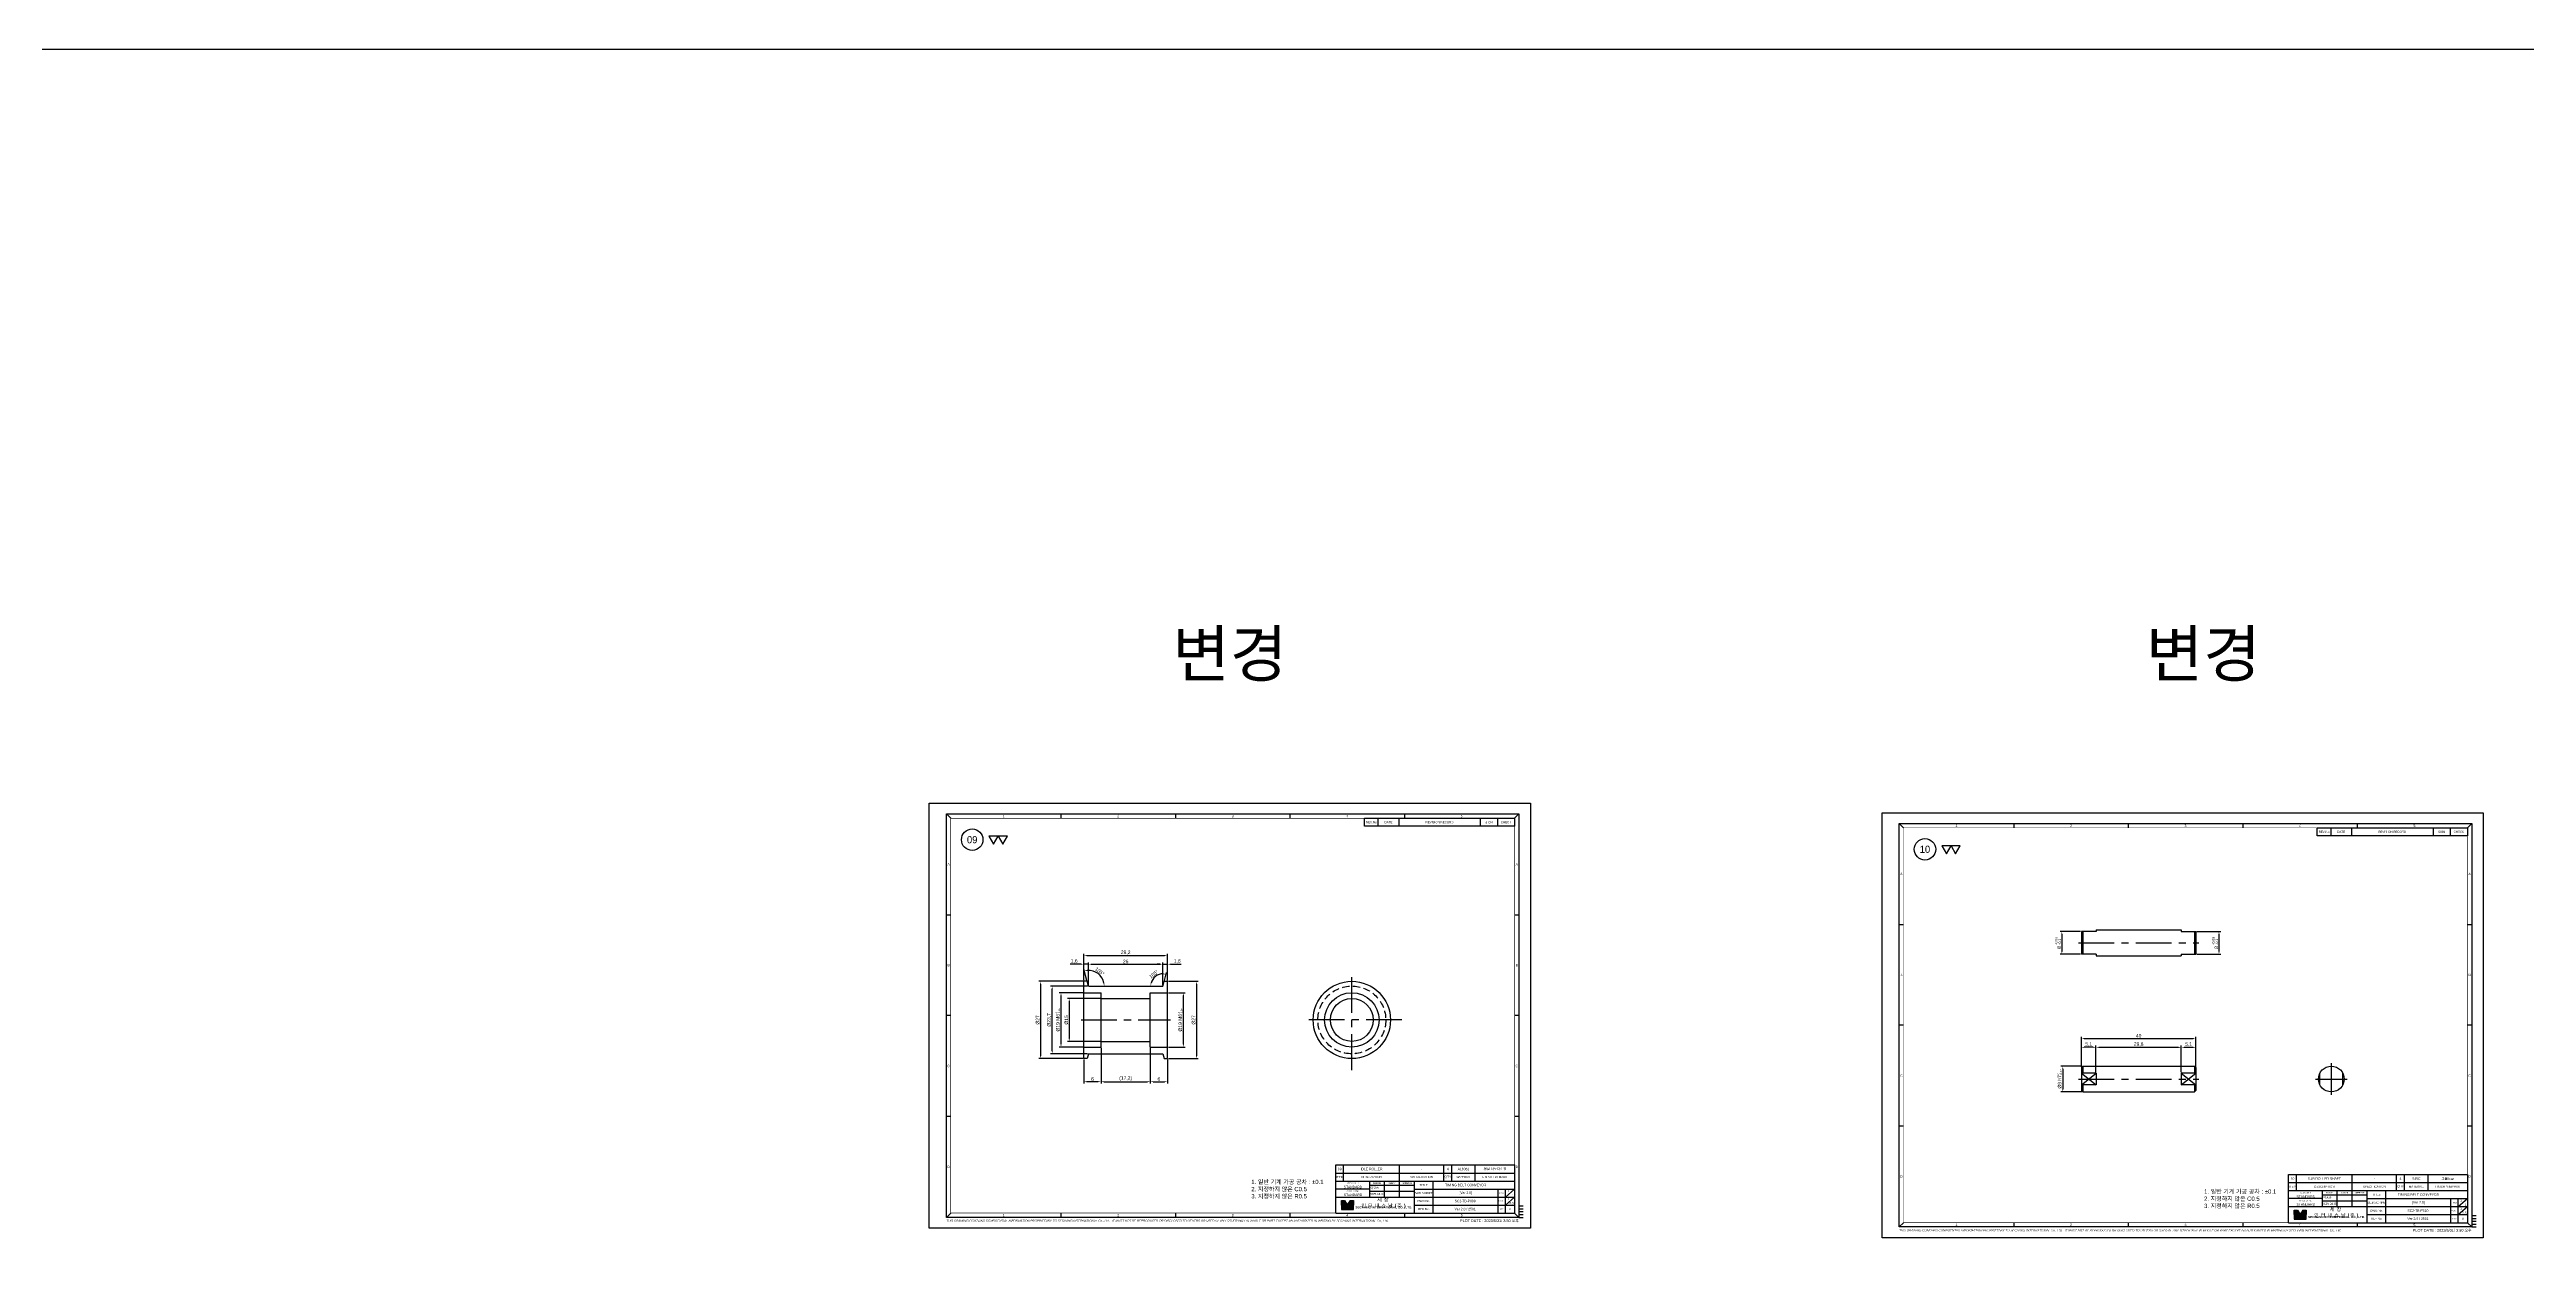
# Model space of a CAD drawing. Header units: inches. Extents: x 0 to 23821, y 0 to 11279.
# Drawn here: x 20508 to 21374, y 2456 to 2874 of the extents above; entities that cross this region are included whole.
import ezdxf
from ezdxf.enums import TextEntityAlignment as Align

# ---------------------------------------------------------------- set-up
doc = ezdxf.new("R2010")
doc.units = ezdxf.units.IN
doc.header["$LTSCALE"] = 10
doc.header["$MEASUREMENT"] = 0
for name, pattern in [('CENTER', [2, 1.25, -0.25, 0.25, -0.25]), ('HIDDEN', [0.375, 0.25, -0.125]), ('PHANTOM', [2.5, 1.25, -0.25, 0.25, -0.25, 0.25, -0.25])]:
    doc.linetypes.add(name, pattern=pattern)
doc.layers.get('Defpoints').update_dxf_attribs({"color": 8})
for name, color, linetype in [('11', 1, 'CENTER'), ('22', 2, 'HIDDEN'), ('66', 6, 'PHANTOM'), ('A', 8, 'Continuous'), ('D', 3, 'Continuous'), ('T', 3, 'Continuous')]:
    doc.layers.add(name, color=color, linetype=linetype)
doc.styles.add('SCI', font='')
doc.styles.get('SCI').set_extended_font_data('Gulim')
doc.dimstyles.new('SCH', dxfattribs={"dimtxt": 2.5, "dimasz": 2, "dimexe": 1.25, "dimexo": 0.625, "dimtad": 1, "dimdec": 8, "dimtxsty": 'SCI', "dimcen": 2.5, "dimclrd": 4, "dimclre": 4, "dimclrt": 7, "dimadec": 8, "dimazin": 2, "dimtfac": 1, "dimtdec": 8, "dimtmove": 0, "dimatfit": 3, "dimfxl": 1, "dimarcsym": 0})

# ---------------------------------------------------------------- blocks, each defined once
blk = doc.blocks.new('A$Cc88bd6d1')
for p, q in [((13.5, 14.6), (-13.5, 14.6)), ((-13.5, 13.44), (-13.5, 14.6)), ((-11.85, 13), (-13.5, 13.44)), ((-11.85, 13), (-11.85, -13)), ((-9.5, 14.6), (-9.5, 8.6)), ((9.5, 14.6), (9.5, 8.6)), ((11.85, 13), (13.5, 13.44)), ((11.85, 13), (11.85, -13)), ((13.5, 13.44), (13.5, 14.6)), ((9.5, 8.6), (-9.5, 8.6)), ((-7.5, 8.6), (-7.5, -8.6)), ((7.5, 8.6), (7.5, -8.6)), ((9.5, -8.6), (-9.5, -8.6)), ((-9.5, -8.6), (-9.5, -14.6)), ((9.5, -8.6), (9.5, -14.6)), ((-11.85, -13), (-13.5, -13.44)), ((-13.5, -13.44), (-13.5, -14.6)), ((13.5, -14.6), (-13.5, -14.6)), ((11.85, -13), (13.5, -13.44)), ((13.5, -13.44), (13.5, -14.6))]:
    blk.add_line(p, q)
at = {"layer": '11'}
blk.add_line((0, 15.6), (0, -15.6), dxfattribs=at)
blk = doc.blocks.new('A$C1d632209')
for radius in [13.5, 9.5, 7.5]:
    blk.add_circle((0, 0), radius)
at = {"layer": '11'}
for p, q in [((0, -17.5), (0, 17.5)), ((-17.5, 0), (17.5, 0))]:
    blk.add_line(p, q, dxfattribs=at)
at = {"layer": '22'}
blk.add_circle((0, 0), 11.85, dxfattribs=at)
blk = doc.blocks.new('*U546')
at = {"color": 2}
for points in [[(0, 0), (1.5, 2.6), (-1.5, 2.6)], [(3, 0), (4.5, 2.6), (1.5, 2.6)]]:
    blk.add_lwpolyline(points, close=True, dxfattribs=at)
blk = doc.blocks.new('SECHANG TITLE')
h = blk.add_hatch(color=162)
h.dxf.hatch_style = 1
h.paths.add_polyline_path([(6.1, -25.1), (4.2, -25.1), (4.2, -27.9), (7.9, -27.9)])
h.paths.add_polyline_path([(12.1, -25.1), (10.2, -25.1), (8.3, -27.9), (12.1, -27.9)])
h.paths.add_polyline_path([(12.1, -28.1), (4.2, -28.1), (4.2, -30.9), (12.1, -30.9)])
at = {"color": 3}
for p, q in [((125, 0), (125, -33.6)), ((0, -5.6), (125, -5.6)), ((0, -33.6), (0, -5.6)), ((0, -11.2), (125, -11.2)), ((23.5, -16.8), (0, -16.8)), ((5.5, -11.2), (5.5, -5.6)), ((23.5, -11.2), (23.5, -22.4)), ((23.5, -14.2), (55, -14.2)), ((34, -22.4), (34, -11.2)), ((44.5, -22.4), (44.5, -5.6)), ((55, -33.6), (55, -11.2)), ((55, -16.8), (125, -16.8)), ((68, -33.6), (68, -11.2)), ((75.5, -11.2), (75.5, -5.6)), ((81, -11.2), (81, -5.6)), ((97.5, -11.2), (97.5, -5.6)), ((113.5, -33.6), (113.5, -16.8)), ((118.5, -22.4), (125, -16.8)), ((118.5, -33.6), (118.5, -16.8)), ((0, -22.4), (125, -22.4)), ((0, -33.6), (125, -33.6)), ((23.5, -18.3), (55, -18.3)), ((55, -28), (125, -28)), ((118.5, -28), (125, -22.4))]:
    blk.add_line(p, q, dxfattribs=at)
for p, q in [((4, -28), (4, -24.9)), ((4, -24.9), (6.2, -24.9)), ((4, -28), (4, -31.1)), ((4, -31.1), (12.3, -31.1)), ((4.2, -27.9), (4.2, -25.1)), ((4.2, -25.1), (6.1, -25.1)), ((7.9, -27.9), (4.2, -27.9)), ((12.1, -28.1), (4.2, -28.1)), ((4.2, -28.1), (4.2, -30.9)), ((4.2, -30.9), (12.1, -30.9)), ((6.1, -25.1), (7.9, -27.9)), ((6.2, -24.9), (8.1, -27.8)), ((10.1, -24.9), (8.1, -27.8)), ((10.2, -25.1), (8.3, -27.9)), ((12.1, -27.9), (8.3, -27.9)), ((10.1, -24.9), (12.3, -24.9)), ((10.2, -25.1), (12.1, -25.1)), ((12.1, -25.1), (12.1, -27.9)), ((12.1, -30.9), (12.1, -28.1)), ((12.3, -24.9), (12.3, -28)), ((12.3, -31.1), (12.3, -28))]:
    blk.add_line(p, q)
at = {"attachment_point": 5, "style": 'SCI'}
for s, insert, char_height, width in [('ITEM', (2.8, -8.4), 1.5, 5.5), (' CUSTOMER', (11.8, -12.6), 1, 23.5), ('DESCRIPTION', (25, -8.4), 1.5, 39), ('DESIGN', (28.8, -12.7), 1, 10.5), ('CHECK', (39.3, -12.7), 1, 10.5), ('APPROVE', (49.8, -12.7), 1, 10.5), ('SPECIFICATION', (60, -8.4), 1.5, 31), ('TITLE', (61.5, -14), 1.5, 13), ("Q'TY", (78.3, -8.4), 1.5, 5.5), ('MATERIAL', (89.2, -8.4), 1.5, 16.5), ('FINISH / REMARK', (111.2, -8.4), 1.5, 27.5), (' PROJECT No.', (11.8, -18.2), 1, 23.5), ('{\\fGulim|b1|i0|c129|p50;\\T1.45;세창 인터내쇼날(주)}', (33.6, -26.7), 2.5, 38.733), ('{\\fGulim|b1|i0|c129|p50;\\T1.05;SECHANG INTERNATIONAL CO., LTD.}', (33.6, -29.8), 1.5, 38.733), ('SUB SCRIPE', (61.5, -19.6), 1.5, 13), ('DWG No.', (61.5, -25.2), 1.5, 13), ('REF No.', (61.5, -30.8), 1.5, 13), ('SCALE', (116, -25.2), 1, 5), (' PAGE', (116, -19.6), 1, 5), ('REV', (116, -30.8), 1, 5)]:
    blk.add_mtext(s, dxfattribs=dict(at, insert=insert, char_height=char_height, width=width))
blk = doc.blocks.new('SECHANG REV')
at = {"color": 7}
blk.add_line((-52.5, 0), (-52.5, 5.5), dxfattribs=at)
blk.add_line((52.5, 0), (-52.5, 0))
at = {"color": 3}
for p, q in [((-43, 5.5), (-43, 0)), ((-28.5, 5.5), (-28.5, 0)), ((28.5, 5.5), (28.5, 0)), ((40.5, 5.5), (40.5, 0)), ((52.5, 5.5), (52.5, 0))]:
    blk.add_line(p, q, dxfattribs=at)
blk = doc.blocks.new('SECHANG A3')
at = {"color": 2}
for p, q in [((-198, 289.5), (-195, 286.5)), ((-118, 289.5), (-118, 286.5)), ((-38, 289.5), (-38, 286.5)), ((42, 289.5), (42, 286.5)), ((122, 289.5), (122, 286.5)), ((202, 289.5), (199, 286.5)), ((-195, 10.5), (-198, 7.5)), ((-118, 10.5), (-118, 7.5)), ((-38, 10.5), (-38, 7.5)), ((42, 10.5), (42, 7.5)), ((122, 10.5), (122, 7.5)), ((199, 10.5), (202, 7.5))]:
    blk.add_line(p, q, dxfattribs=at)
at = {"color": 3}
blk.add_line((94, 286.5), (199, 286.5), dxfattribs=at)
for p, q in [((-198, 219), (-195, 219)), ((199, 219), (202, 219)), ((-195, 148.5), (-198, 148.5)), ((202, 148.5), (199, 148.5)), ((-195, 78), (-198, 78)), ((202, 78), (199, 78)), ((202, 15.5), (205, 15.5))]:
    blk.add_line(p, q)
at = {"color": 1}
blk.add_lwpolyline([(-210, 297), (210, 297), (210, 0), (-210, 0)], close=True, dxfattribs=at)
at = {"color": 2}
blk.add_lwpolyline([(-198, 289.5), (202, 289.5), (202, 7.5), (-198, 7.5)], close=True, dxfattribs=at)
at = {"const_width": 0.4}
blk.add_lwpolyline([(-195, 286.5), (199, 286.5), (199, 10.5), (-195, 10.5)], close=True, dxfattribs=at)
at = {"layer": '11', "ltscale": 5}
blk.add_line((202, 11.5), (205, 11.5), dxfattribs=at)
at = {"layer": '22', "ltscale": 5}
blk.add_line((202, 13.5), (205, 13.5), dxfattribs=at)
at = {"layer": '66', "ltscale": 3}
blk.add_line((202, 9.5), (205, 9.5), dxfattribs=at)
at = {"layer": 'T'}
blk.add_line((202, 7.5), (205, 7.5), dxfattribs=at)
for name, p in [('SECHANG REV', (146.5, 281)), ('SECHANG TITLE', (74, 44.1))]:
    blk.add_blockref(name, p)
at = {"linetype": 'Continuous', "style": 'SCI'}
blk.add_text('PLOT DATE : 2023/5/31/ 3:50 오후', height=1.92, dxfattribs=at).set_placement((201.9, 4.2), align=Align.RIGHT)
at = {"color": 2, "style": 'SCI'}
for s, insert, char_height, width, attachment_point in [('1', (-158, 288), 1.7, 80, 5), ('2', (-78, 288), 1.7, 80, 5), ('3', (2, 288), 1.7, 80, 5), ('4', (82, 288), 1.7, 80, 5), ('5', (162, 288), 1.7, 80, 5), ('A', (-196.5, 254.3), 1.7, 3, 5), ('A', (200.5, 254.3), 1.7, 3, 5), ('B', (-196.5, 183.8), 1.7, 3, 5), ('B', (200.5, 183.8), 1.7, 3, 5), ('C', (-196.5, 113.3), 1.7, 3, 5), ('C', (200.5, 113.3), 1.7, 3, 5), ('D', (-196.5, 42.8), 1.7, 3, 5), ('D', (200.5, 42.8), 1.7, 3, 5), ('1. 일반 기계 가공 공차 : ±0.1\\P2. 지정하지 않은 C0.5\\P3. 지정하지 않은 R0.5', (15, 27.1), 3, 83.582, 4), ('2025.04.03', (102.8, 23.8), 1.5, 10.5, 5), ('TIMING BELT CONVEYOR', (164.8, 30.1), 1.7, 45.5, 5), ('\\pi1.42726;1', (195.8, 23.1), 1.5, 3.25, 4), ('1', (-158, 9), 1.7, 80, 5), ('2', (-78, 9), 1.7, 80, 5), ('3', (2, 9), 1.7, 80, 5), ('4', (82, 9), 1.7, 80, 5), ('5', (162, 9), 1.7, 80, 5)]:
    blk.add_mtext(s, dxfattribs=dict(at, insert=insert, char_height=char_height, width=width, attachment_point=attachment_point))
at = {"char_height": 1.5, "attachment_point": 5, "style": 'SCI'}
for s, insert, width in [('REV.No', (98.8, 283.7), 9.5), ('DATE', (110.8, 283.7), 14.5), ('REVISION RECORD', (146.5, 283.7), 57), ('SIGN', (181, 283.7), 12), ('CHECK', (193, 283.7), 12)]:
    blk.add_mtext(s, dxfattribs=dict(at, insert=insert, width=width))
at = {"color": 3, "insert": (-198, 5), "char_height": 1.5, "width": 400.024, "attachment_point": 4, "style": 'SCI'}
blk.add_mtext('{\\fArial|b0|i1|c0|p34;THIS DRAWING CONTAINS CONFIDENTIAL INFORMATION PROPRIETARY TO SECHANG INTERNATIONAL Co., Ltd.   IT MUST NOT BE REPRODUCED OR DISCLOSED TO OTHERS OR USED IN  ANY OTHER WAY IN WHOLE OR PART EXCEPT AN AUTHORIZED IN WRITING BY SECHANG INTERNATIONAL Co., Ltd.  }', dxfattribs=at)
blk = doc.blocks.new('A$C22515e4a')
at = {"color": 3}
for p, q in [((0, 0), (125, 0)), ((0, -5.6), (0, 0)), ((5.5, -5.6), (5.5, 0)), ((44.5, -5.6), (44.5, 0)), ((75.5, -5.6), (75.5, 0)), ((81, -5.6), (81, 0)), ((97.5, -5.6), (97.5, 0)), ((125, 0), (125, -5.6))]:
    blk.add_line(p, q, dxfattribs=at)
blk = doc.blocks.new('*D1093')
at = {"color": 4, "lineweight": -2, "transparency": 16777216}
for p, q in [((20869.73, 2521.1), (20869.73, 2512.68)), ((20875.73, 2525.1), (20875.73, 2512.68)), ((20874.73, 2513.31), (20870.73, 2513.31))]:
    blk.add_line(p, q, dxfattribs=at)
at = {"color": 4, "transparency": 16777216}
for points in [[(20870.73, 2513.47), (20870.73, 2513.14), (20869.73, 2513.31)], [(20874.73, 2513.47), (20874.73, 2513.14), (20875.73, 2513.31)]]:
    blk.add_solid(points, dxfattribs=at)
at = {"layer": 'Defpoints', "color": 0, "transparency": 16777216}
for p in [(20869.73, 2521.41), (20875.73, 2525.41), (20869.73, 2513.31)]:
    blk.add_point(p, dxfattribs=at)
at = {"color": 7, "transparency": 16777216, "insert": (20872.73, 2514.26), "char_height": 1.25, "attachment_point": 5, "style": 'SCI'}
blk.add_mtext('6', dxfattribs=at)
blk = doc.blocks.new('*D1094')
at = {"color": 4, "lineweight": -2, "transparency": 16777216}
for p, q in [((20892.93, 2525.1), (20892.93, 2512.68)), ((20898.93, 2521.1), (20898.93, 2512.68)), ((20893.93, 2513.31), (20897.93, 2513.31))]:
    blk.add_line(p, q, dxfattribs=at)
at = {"color": 4, "transparency": 16777216}
for points in [[(20893.93, 2513.47), (20893.93, 2513.14), (20892.93, 2513.31)], [(20897.93, 2513.47), (20897.93, 2513.14), (20898.93, 2513.31)]]:
    blk.add_solid(points, dxfattribs=at)
at = {"layer": 'Defpoints', "color": 0, "transparency": 16777216}
for p in [(20892.93, 2525.41), (20898.93, 2521.41), (20898.93, 2513.31)]:
    blk.add_point(p, dxfattribs=at)
at = {"color": 7, "transparency": 16777216, "insert": (20895.93, 2514.26), "char_height": 1.25, "attachment_point": 5, "style": 'SCI'}
blk.add_mtext('6', dxfattribs=at)
blk = doc.blocks.new('*D1080')
at = {"color": 4, "lineweight": -2, "transparency": 16777216}
for p, q in [((20875.42, 2542.41), (20863.97, 2542.41)), ((20864.6, 2541.41), (20864.6, 2528.41)), ((20875.42, 2527.41), (20863.97, 2527.41))]:
    blk.add_line(p, q, dxfattribs=at)
at = {"color": 4, "transparency": 16777216}
for points in [[(20864.43, 2541.41), (20864.76, 2541.41), (20864.6, 2542.41)], [(20864.43, 2528.41), (20864.76, 2528.41), (20864.6, 2527.41)]]:
    blk.add_solid(points, dxfattribs=at)
at = {"layer": 'Defpoints', "color": 0, "transparency": 16777216}
for p in [(20875.73, 2542.41), (20864.6, 2527.41), (20875.73, 2527.41)]:
    blk.add_point(p, dxfattribs=at)
at = {"color": 7, "transparency": 16777216, "insert": (20863.61, 2534.91), "char_height": 1.25, "attachment_point": 5, "rotation": 90, "style": 'SCI'}
blk.add_mtext('%%C15', dxfattribs=at)
blk = doc.blocks.new('*D1081')
at = {"color": 4, "lineweight": -2, "transparency": 16777216}
for p, q in [((20869.42, 2544.41), (20861.11, 2544.41)), ((20861.73, 2543.41), (20861.73, 2526.41)), ((20869.42, 2525.41), (20861.11, 2525.41))]:
    blk.add_line(p, q, dxfattribs=at)
at = {"color": 4, "transparency": 16777216}
for points in [[(20861.57, 2543.41), (20861.9, 2543.41), (20861.73, 2544.41)], [(20861.57, 2526.41), (20861.9, 2526.41), (20861.73, 2525.41)]]:
    blk.add_solid(points, dxfattribs=at)
at = {"layer": 'Defpoints', "color": 0, "transparency": 16777216}
for p in [(20869.73, 2544.41), (20861.73, 2525.41), (20869.73, 2525.41)]:
    blk.add_point(p, dxfattribs=at)
at = {"color": 7, "transparency": 16777216, "insert": (20860.63, 2534.91), "char_height": 1.25, "attachment_point": 5, "rotation": 90, "style": 'SCI'}
blk.add_mtext('\\A1;%%C19{\\H1.00x; M6{\\H0.5x;\\S-0^ -0.02;}}', dxfattribs=at)
blk = doc.blocks.new('*D1082')
at = {"color": 4, "lineweight": -2, "transparency": 16777216}
for p, q in [((20869.42, 2548.41), (20853.94, 2548.41)), ((20854.57, 2547.41), (20854.57, 2522.41)), ((20869.42, 2521.41), (20853.94, 2521.41))]:
    blk.add_line(p, q, dxfattribs=at)
at = {"color": 4, "transparency": 16777216}
for points in [[(20854.4, 2547.41), (20854.74, 2547.41), (20854.57, 2548.41)], [(20854.4, 2522.41), (20854.74, 2522.41), (20854.57, 2521.41)]]:
    blk.add_solid(points, dxfattribs=at)
at = {"layer": 'Defpoints', "color": 0, "transparency": 16777216}
for p in [(20869.73, 2548.41), (20854.57, 2521.41), (20869.73, 2521.41)]:
    blk.add_point(p, dxfattribs=at)
at = {"color": 7, "transparency": 16777216, "insert": (20853.58, 2534.91), "char_height": 1.25, "attachment_point": 5, "rotation": 90, "style": 'SCI'}
blk.add_mtext('%%C27', dxfattribs=at)
blk = doc.blocks.new('*D1083')
at = {"color": 4, "lineweight": -2, "transparency": 16777216}
for p, q in [((20899.24, 2544.41), (20905.12, 2544.41)), ((20904.5, 2526.41), (20904.5, 2543.41)), ((20899.24, 2525.41), (20905.12, 2525.41))]:
    blk.add_line(p, q, dxfattribs=at)
at = {"color": 4, "transparency": 16777216}
for points in [[(20904.33, 2543.41), (20904.67, 2543.41), (20904.5, 2544.41)], [(20904.33, 2526.41), (20904.67, 2526.41), (20904.5, 2525.41)]]:
    blk.add_solid(points, dxfattribs=at)
at = {"layer": 'Defpoints', "color": 0, "transparency": 16777216}
for p in [(20898.93, 2544.41), (20904.5, 2544.41), (20898.93, 2525.41)]:
    blk.add_point(p, dxfattribs=at)
at = {"color": 7, "transparency": 16777216, "insert": (20903.39, 2534.91), "char_height": 1.25, "attachment_point": 5, "rotation": 90, "style": 'SCI'}
blk.add_mtext('\\A1;%%C19{\\H1.00x; M6{\\H0.5x;\\S-0^ -0.02;}}', dxfattribs=at)
blk = doc.blocks.new('*D1084')
at = {"color": 4, "lineweight": -2, "transparency": 16777216}
for p, q in [((20899.24, 2548.41), (20909.67, 2548.41)), ((20909.05, 2547.41), (20909.05, 2522.41)), ((20899.24, 2521.41), (20909.67, 2521.41))]:
    blk.add_line(p, q, dxfattribs=at)
at = {"color": 4, "transparency": 16777216}
for points in [[(20908.88, 2547.41), (20909.22, 2547.41), (20909.05, 2548.41)], [(20908.88, 2522.41), (20909.22, 2522.41), (20909.05, 2521.41)]]:
    blk.add_solid(points, dxfattribs=at)
at = {"layer": 'Defpoints', "color": 0, "transparency": 16777216}
for p in [(20898.93, 2548.41), (20898.93, 2521.41), (20909.05, 2521.41)]:
    blk.add_point(p, dxfattribs=at)
at = {"color": 7, "transparency": 16777216, "insert": (20908.06, 2534.91), "char_height": 1.25, "attachment_point": 5, "rotation": 90, "style": 'SCI'}
blk.add_mtext('%%C27', dxfattribs=at)
blk = doc.blocks.new('*D1085')
at = {"color": 4, "lineweight": -2, "transparency": 16777216}
for p, q in [((20875.73, 2525.1), (20875.73, 2512.68)), ((20892.93, 2525.1), (20892.93, 2512.68)), ((20876.73, 2513.31), (20891.93, 2513.31))]:
    blk.add_line(p, q, dxfattribs=at)
at = {"color": 4, "transparency": 16777216}
for points in [[(20876.73, 2513.47), (20876.73, 2513.14), (20875.73, 2513.31)], [(20891.93, 2513.47), (20891.93, 2513.14), (20892.93, 2513.31)]]:
    blk.add_solid(points, dxfattribs=at)
at = {"layer": 'Defpoints', "color": 0, "transparency": 16777216}
for p in [(20875.73, 2525.41), (20892.93, 2525.41), (20892.93, 2513.31)]:
    blk.add_point(p, dxfattribs=at)
at = {"color": 7, "transparency": 16777216, "insert": (20884.33, 2514.41), "char_height": 1.25, "attachment_point": 5, "style": 'SCI'}
blk.add_mtext('(17,2)', dxfattribs=at)
blk = doc.blocks.new('*D1086')
at = {"color": 4, "lineweight": -2, "transparency": 16777216}
for p, q in [((20871.02, 2546.76), (20858.03, 2546.76)), ((20858.66, 2524.06), (20858.66, 2545.76)), ((20871.02, 2523.06), (20858.03, 2523.06))]:
    blk.add_line(p, q, dxfattribs=at)
at = {"color": 4, "transparency": 16777216}
for points in [[(20858.49, 2545.76), (20858.82, 2545.76), (20858.66, 2546.76)], [(20858.49, 2524.06), (20858.82, 2524.06), (20858.66, 2523.06)]]:
    blk.add_solid(points, dxfattribs=at)
at = {"layer": 'Defpoints', "color": 0, "transparency": 16777216}
for p in [(20858.66, 2546.76), (20871.33, 2546.76), (20871.33, 2523.06)]:
    blk.add_point(p, dxfattribs=at)
at = {"color": 7, "transparency": 16777216, "insert": (20857.63, 2534.91), "char_height": 1.25, "attachment_point": 5, "rotation": 90, "style": 'SCI'}
blk.add_mtext('%%C23,7', dxfattribs=at)
blk = doc.blocks.new('*D1087')
at = {"color": 4, "lineweight": -2, "transparency": 16777216}
for p, q in [((20871.33, 2547.07), (20871.33, 2555.01)), ((20872.33, 2554.39), (20896.33, 2554.39)), ((20897.33, 2547.07), (20897.33, 2555.01))]:
    blk.add_line(p, q, dxfattribs=at)
at = {"color": 4, "transparency": 16777216}
for points in [[(20872.33, 2554.56), (20872.33, 2554.22), (20871.33, 2554.39)], [(20896.33, 2554.56), (20896.33, 2554.22), (20897.33, 2554.39)]]:
    blk.add_solid(points, dxfattribs=at)
at = {"layer": 'Defpoints', "color": 0, "transparency": 16777216}
for p in [(20897.33, 2554.39), (20871.33, 2546.76), (20897.33, 2546.76)]:
    blk.add_point(p, dxfattribs=at)
at = {"color": 7, "transparency": 16777216, "insert": (20884.33, 2555.34), "char_height": 1.25, "attachment_point": 5, "style": 'SCI'}
blk.add_mtext('26', dxfattribs=at)
blk = doc.blocks.new('*D1088')
at = {"color": 4, "lineweight": -2, "transparency": 16777216}
for p, q in [((20896.33, 2554.39), (20895.33, 2554.39)), ((20897.33, 2547.07), (20897.33, 2555.01)), ((20897.33, 2554.39), (20898.93, 2554.39)), ((20898.93, 2548.72), (20898.93, 2555.01)), ((20899.93, 2554.39), (20903.74, 2554.39))]:
    blk.add_line(p, q, dxfattribs=at)
at = {"color": 4, "transparency": 16777216}
for points in [[(20896.33, 2554.56), (20896.33, 2554.22), (20897.33, 2554.39)], [(20899.93, 2554.56), (20899.93, 2554.22), (20898.93, 2554.39)]]:
    blk.add_solid(points, dxfattribs=at)
at = {"layer": 'Defpoints', "color": 0, "transparency": 16777216}
for p in [(20898.93, 2554.39), (20897.33, 2546.76), (20898.93, 2548.41)]:
    blk.add_point(p, dxfattribs=at)
at = {"color": 7, "transparency": 16777216, "insert": (20902.34, 2555.42), "char_height": 1.25, "attachment_point": 5, "style": 'SCI'}
blk.add_mtext('1,6', dxfattribs=at)
blk = doc.blocks.new('*D1089')
at = {"color": 4, "lineweight": -2, "transparency": 16777216}
for p, q in [((20868.73, 2554.39), (20864.92, 2554.39)), ((20869.73, 2548.72), (20869.73, 2555.01)), ((20871.33, 2554.39), (20869.73, 2554.39)), ((20871.33, 2547.07), (20871.33, 2555.01)), ((20872.33, 2554.39), (20873.33, 2554.39))]:
    blk.add_line(p, q, dxfattribs=at)
at = {"color": 4, "transparency": 16777216}
for points in [[(20868.73, 2554.56), (20868.73, 2554.22), (20869.73, 2554.39)], [(20872.33, 2554.56), (20872.33, 2554.22), (20871.33, 2554.39)]]:
    blk.add_solid(points, dxfattribs=at)
at = {"layer": 'Defpoints', "color": 0, "transparency": 16777216}
for p in [(20869.73, 2554.39), (20869.73, 2548.41), (20871.33, 2546.76)]:
    blk.add_point(p, dxfattribs=at)
at = {"color": 7, "transparency": 16777216, "insert": (20866.33, 2555.42), "char_height": 1.25, "attachment_point": 5, "style": 'SCI'}
blk.add_mtext('1,6', dxfattribs=at)
blk = doc.blocks.new('*D1090')
at = {"color": 4, "lineweight": -2, "transparency": 16777216}
for p, q in [((20869.73, 2548.72), (20869.73, 2558.02)), ((20870.73, 2557.4), (20897.93, 2557.4)), ((20898.93, 2548.72), (20898.93, 2558.02))]:
    blk.add_line(p, q, dxfattribs=at)
at = {"color": 4, "transparency": 16777216}
for points in [[(20870.73, 2557.56), (20870.73, 2557.23), (20869.73, 2557.4)], [(20897.93, 2557.56), (20897.93, 2557.23), (20898.93, 2557.4)]]:
    blk.add_solid(points, dxfattribs=at)
at = {"layer": 'Defpoints', "color": 0, "transparency": 16777216}
for p in [(20898.93, 2557.4), (20869.73, 2548.41), (20898.93, 2548.41)]:
    blk.add_point(p, dxfattribs=at)
at = {"color": 7, "transparency": 16777216, "insert": (20884.33, 2558.43), "char_height": 1.25, "attachment_point": 5, "style": 'SCI'}
blk.add_mtext('29,2', dxfattribs=at)
blk = doc.blocks.new('*D1091')
at = {"color": 4, "lineweight": -2, "transparency": 16777216}
blk.add_line((20897.85, 2548.71), (20898.6, 2551.48), dxfattribs=at)
blk.add_arc((20897.33, 2546.76), 4.26, 88.4753, 166.5247, dxfattribs=at)
at = {"color": 4, "transparency": 16777216}
for points in [[(20893.35, 2547.73), (20893.02, 2547.77), (20893.07, 2546.76)], [(20897.47, 2551.18), (20897.42, 2550.85), (20898.43, 2550.88)]]:
    blk.add_solid(points, dxfattribs=at)
at = {"layer": 'Defpoints', "color": 0, "transparency": 16777216}
for p in [(20871.33, 2546.76), (20895.87, 2550.76), (20897.33, 2546.76), (20897.33, 2546.76), (20897.77, 2548.41)]:
    blk.add_point(p, dxfattribs=at)
at = {"color": 7, "transparency": 16777216, "insert": (20894.16, 2550.9), "char_height": 1.25, "attachment_point": 5, "rotation": 37.5, "style": 'SCI'}
blk.add_mtext('105°', dxfattribs=at)
blk = doc.blocks.new('*D1092')
at = {"color": 4, "lineweight": -2, "transparency": 16777216}
blk.add_line((20870.81, 2548.71), (20869.75, 2552.66), dxfattribs=at)
blk.add_arc((20871.33, 2546.76), 5.48, 10.46507, 94.53493, dxfattribs=at)
at = {"color": 4, "transparency": 16777216}
for points in [[(20870.93, 2552.06), (20870.87, 2552.39), (20869.91, 2552.05)], [(20876.89, 2547.77), (20876.56, 2547.74), (20876.81, 2546.76)]]:
    blk.add_solid(points, dxfattribs=at)
at = {"layer": 'Defpoints', "color": 0, "transparency": 16777216}
for p in [(20870.89, 2548.41), (20871.33, 2546.76), (20871.33, 2546.76), (20875.82, 2549.9), (20897.33, 2546.76)]:
    blk.add_point(p, dxfattribs=at)
at = {"color": 7, "transparency": 16777216, "insert": (20875.25, 2551.87), "char_height": 1.25, "attachment_point": 5, "rotation": 322.5, "style": 'SCI'}
blk.add_mtext('105°', dxfattribs=at)
blk = doc.blocks.new('A$Cabdda112')
for p, q in [((-4.5, 34.9), (-4.5, 5.1)), ((-4, 34.9), (-4.5, 34.9)), ((4, 40), (-4, 40)), ((-4, 34.9), (-4, 40)), ((4, 39.5), (-4, 39.5)), ((4, 34.9), (4, 40)), ((4.5, 34.9), (4, 34.9)), ((4.5, 34.9), (4.5, 5.1)), ((-4, 5.1), (-4.5, 5.1)), ((-4, 5.1), (-4, 0)), ((4, 0.5), (-4, 0.5)), ((4, 0), (-4, 0)), ((4, 5.1), (4, 0)), ((4.5, 5.1), (4, 5.1))]:
    blk.add_line(p, q)
at = {"layer": '11'}
blk.add_line((0, 41), (0, -1), dxfattribs=at)
blk = doc.blocks.new('A$Cfc2fffac')
for p, q in [((-4, -2.06), (-4, 2.06)), ((4, -2.06), (4, 2.06))]:
    blk.add_line(p, q)
blk.add_circle((0, 0), 4.5)
at = {"layer": '11'}
for p, q in [((-5.5, 0), (5.5, 0)), ((0, -5.5), (0, 5.5))]:
    blk.add_line(p, q, dxfattribs=at)
blk = doc.blocks.new('A$C0e93e36d')
for p, q in [((0, 4), (0.5, 4.5)), ((0, 4), (0, -4)), ((5.1, 2.06), (0, 2.06)), ((0.5, 4.5), (39.5, 4.5)), ((0.5, 4.5), (0.5, 2.06)), ((5.1, 2.06), (5.1, -2.06)), ((34.9, 2.06), (34.9, -2.06)), ((40, 2.06), (34.9, 2.06)), ((39.5, 4.5), (40, 4)), ((39.5, 4.5), (39.5, 2.06)), ((40, 4), (40, -4)), ((5.1, -2.06), (0, -2.06)), ((0, -4), (0.5, -4.5)), ((0.5, -2.06), (0.5, -4.5)), ((0.5, -4.5), (39.5, -4.5)), ((40, -2.06), (34.9, -2.06)), ((39.5, -2.06), (39.5, -4.5)), ((39.5, -4.5), (40, -4))]:
    blk.add_line(p, q)
at = {"layer": '11'}
blk.add_line((-1, 0), (41, 0), dxfattribs=at)
at = {"layer": 'A'}
for p, q in [((0, 2.06), (5.1, -2.06)), ((0, -2.06), (5.1, 2.06)), ((34.9, 2.06), (40, -2.06)), ((34.9, -2.06), (40, 2.06))]:
    blk.add_line(p, q, dxfattribs=at)
blk = doc.blocks.new('*D1103')
at = {"color": 4, "lineweight": -2, "transparency": 16777216}
for p, q in [((21223.29, 2516.63), (21223.29, 2525.97)), ((21224.29, 2525.35), (21252.09, 2525.35)), ((21253.09, 2516.63), (21253.09, 2525.97))]:
    blk.add_line(p, q, dxfattribs=at)
at = {"color": 4, "transparency": 16777216}
for points in [[(21224.29, 2525.51), (21224.29, 2525.18), (21223.29, 2525.35)], [(21252.09, 2525.51), (21252.09, 2525.18), (21253.09, 2525.35)]]:
    blk.add_solid(points, dxfattribs=at)
at = {"layer": 'Defpoints', "color": 0, "transparency": 16777216}
for p in [(21253.09, 2525.35), (21223.29, 2516.31), (21253.09, 2516.31)]:
    blk.add_point(p, dxfattribs=at)
at = {"color": 7, "transparency": 16777216, "insert": (21238.19, 2526.38), "char_height": 1.25, "attachment_point": 5, "style": 'SCI'}
blk.add_mtext('29,8', dxfattribs=at)
blk = doc.blocks.new('*D1104')
at = {"color": 4, "lineweight": -2, "transparency": 16777216}
for p, q in [((21253.09, 2516.63), (21253.09, 2525.97)), ((21254.09, 2525.35), (21257.19, 2525.35)), ((21258.19, 2518.56), (21258.19, 2525.97))]:
    blk.add_line(p, q, dxfattribs=at)
at = {"color": 4, "transparency": 16777216}
for points in [[(21254.09, 2525.51), (21254.09, 2525.18), (21253.09, 2525.35)], [(21257.19, 2525.51), (21257.19, 2525.18), (21258.19, 2525.35)]]:
    blk.add_solid(points, dxfattribs=at)
at = {"layer": 'Defpoints', "color": 0, "transparency": 16777216}
for p in [(21258.19, 2525.35), (21258.19, 2518.25), (21253.09, 2516.31)]:
    blk.add_point(p, dxfattribs=at)
at = {"color": 7, "transparency": 16777216, "insert": (21255.64, 2526.38), "char_height": 1.25, "attachment_point": 5, "style": 'SCI'}
blk.add_mtext('5,1', dxfattribs=at)
blk = doc.blocks.new('*D1098')
at = {"color": 4, "lineweight": -2, "transparency": 16777216}
for p, q in [((21218.19, 2518.56), (21218.19, 2525.97)), ((21222.29, 2525.35), (21219.19, 2525.35)), ((21223.29, 2516.63), (21223.29, 2525.97))]:
    blk.add_line(p, q, dxfattribs=at)
at = {"color": 4, "transparency": 16777216}
for points in [[(21219.19, 2525.51), (21219.19, 2525.18), (21218.19, 2525.35)], [(21222.29, 2525.51), (21222.29, 2525.18), (21223.29, 2525.35)]]:
    blk.add_solid(points, dxfattribs=at)
at = {"layer": 'Defpoints', "color": 0, "transparency": 16777216}
for p in [(21218.19, 2525.35), (21218.19, 2518.25), (21223.29, 2516.31)]:
    blk.add_point(p, dxfattribs=at)
at = {"color": 7, "transparency": 16777216, "insert": (21220.74, 2526.38), "char_height": 1.25, "attachment_point": 5, "style": 'SCI'}
blk.add_mtext('5,1', dxfattribs=at)
blk = doc.blocks.new('*D1099')
at = {"color": 4, "lineweight": -2, "transparency": 16777216}
for p, q in [((21218.19, 2518.56), (21218.19, 2529.04)), ((21219.19, 2528.41), (21257.19, 2528.41)), ((21258.19, 2518.56), (21258.19, 2529.04))]:
    blk.add_line(p, q, dxfattribs=at)
at = {"color": 4, "transparency": 16777216}
for points in [[(21219.19, 2528.58), (21219.19, 2528.25), (21218.19, 2528.41)], [(21257.19, 2528.58), (21257.19, 2528.25), (21258.19, 2528.41)]]:
    blk.add_solid(points, dxfattribs=at)
at = {"layer": 'Defpoints', "color": 0, "transparency": 16777216}
for p in [(21258.19, 2528.41), (21218.19, 2518.25), (21258.19, 2518.25)]:
    blk.add_point(p, dxfattribs=at)
at = {"color": 7, "transparency": 16777216, "insert": (21238.19, 2529.37), "char_height": 1.25, "attachment_point": 5, "style": 'SCI'}
blk.add_mtext('40', dxfattribs=at)
blk = doc.blocks.new('*D1100')
at = {"color": 4, "lineweight": -2, "transparency": 16777216}
for p, q in [((21218.38, 2518.75), (21211.06, 2518.75)), ((21218.38, 2509.75), (21211.06, 2509.75)), ((21211.69, 2517.75), (21211.69, 2510.75))]:
    blk.add_line(p, q, dxfattribs=at)
at = {"color": 4, "transparency": 16777216}
for points in [[(21211.52, 2517.75), (21211.86, 2517.75), (21211.69, 2518.75)], [(21211.52, 2510.75), (21211.86, 2510.75), (21211.69, 2509.75)]]:
    blk.add_solid(points, dxfattribs=at)
at = {"layer": 'Defpoints', "color": 0, "transparency": 16777216}
for p in [(21218.69, 2518.75), (21211.69, 2509.75), (21218.69, 2509.75)]:
    blk.add_point(p, dxfattribs=at)
at = {"color": 7, "transparency": 16777216, "insert": (21210.58, 2514.25), "char_height": 1.25, "attachment_point": 5, "rotation": 90, "style": 'SCI'}
blk.add_mtext('\\A1;%%C9{\\H1.00x; h7{\\H0.5x;\\S 0^ -0.02;}}', dxfattribs=at)
blk = doc.blocks.new('*D1101')
at = {"color": 4, "lineweight": -2, "transparency": 16777216}
for p, q in [((21217.88, 2565.86), (21210.73, 2565.86)), ((21211.35, 2564.86), (21211.35, 2558.86)), ((21217.88, 2557.86), (21210.73, 2557.86))]:
    blk.add_line(p, q, dxfattribs=at)
at = {"color": 4, "transparency": 16777216}
for points in [[(21211.19, 2564.86), (21211.52, 2564.86), (21211.35, 2565.86)], [(21211.19, 2558.86), (21211.52, 2558.86), (21211.35, 2557.86)]]:
    blk.add_solid(points, dxfattribs=at)
at = {"layer": 'Defpoints', "color": 0, "transparency": 16777216}
for p in [(21218.19, 2565.86), (21211.35, 2557.86), (21218.19, 2557.86)]:
    blk.add_point(p, dxfattribs=at)
at = {"color": 7, "transparency": 16777216, "insert": (21209.98, 2561.86), "char_height": 1.25, "attachment_point": 5, "rotation": 90, "style": 'SCI'}
blk.add_mtext('8 {\\H0.7x;\\S-0.05^ -0.1;} ', dxfattribs=at)
blk = doc.blocks.new('*D1102')
at = {"color": 4, "lineweight": -2, "transparency": 16777216}
for p, q in [((21258.51, 2565.86), (21266.88, 2565.86)), ((21266.25, 2564.86), (21266.25, 2558.86)), ((21258.51, 2557.86), (21266.88, 2557.86))]:
    blk.add_line(p, q, dxfattribs=at)
at = {"color": 4, "transparency": 16777216}
for points in [[(21266.09, 2564.86), (21266.42, 2564.86), (21266.25, 2565.86)], [(21266.09, 2558.86), (21266.42, 2558.86), (21266.25, 2557.86)]]:
    blk.add_solid(points, dxfattribs=at)
at = {"layer": 'Defpoints', "color": 0, "transparency": 16777216}
for p in [(21258.19, 2565.86), (21258.19, 2557.86), (21266.25, 2557.86)]:
    blk.add_point(p, dxfattribs=at)
at = {"color": 7, "transparency": 16777216, "insert": (21264.88, 2561.86), "char_height": 1.25, "attachment_point": 5, "rotation": 90, "style": 'SCI'}
blk.add_mtext('8 {\\H0.7x;\\S-0.05^ -0.1;} ', dxfattribs=at)

msp = doc.modelspace()

# ---------------------------------------------------------------- linework, layer by layer
msp.add_lwpolyline([(16750, 1770.46366694), (23820.81798648, 1770.46366694), (23820.81798648, 2874.08069523), (16750, 2874.08069523)], close=True)
for centre in [(20830.70898498, 2597.90583667), (21163.5437839, 2594.54897598)]:
    msp.add_circle(centre, 3.75)

# ---------------------------------------------------------------- block references
for name, p, xscale, yscale, zscale in [('SECHANG A3', (20920.70898498, 2462.15583667), 0.5, 0.5, 0.5), ('SECHANG A3', (21253.5437839, 2458.79897598), 0.5, 0.5, 0.5), ('*U546', (20838.18008373, 2596.31686566), 1.083333333333445, 1.083333333333445, 1.083333333333445), ('*U546', (21171.01488264, 2592.96000497), 1.083333333333445, 1.083333333333445, 1.083333333333445), ('A$C22515e4a', (20957.70898498, 2484.20583667), 0.5, 0.5, 0.5), ('A$C22515e4a', (21290.5437839, 2480.84897598), 0.5, 0.5, 0.5)]:
    msp.add_blockref(name, p, dxfattribs=dict(xscale=xscale, yscale=yscale, zscale=zscale))
at = {"rotation": 90}
for name, p in [('A$Cabdda112', (21258.19310136, 2561.86175374)), ('A$C1d632209', (20963.32185914, 2534.90852542))]:
    msp.add_blockref(name, p, dxfattribs=at)
at = {"xscale": -1, "rotation": 90}
msp.add_blockref('A$Cc88bd6d1', (20884.33168108, 2534.90852542), dxfattribs=at)
for name, p in [('A$C0e93e36d', (21218.19310136, 2514.25099463)), ('A$Cfc2fffac', (21305.50533433, 2514.25099463))]:
    msp.add_blockref(name, p)

# ---------------------------------------------------------------- texts
at = {"color": 2, "style": 'SCI'}
for s, height, p in [('09', 2.5, (20830.70898498, 2597.90583667)), ('10', 2.5, (21163.5437839, 2594.54897598)), ('경질 아노다이징', 0.85, (21013.33398498, 2482.80583667)), ('09', 0.85, (20959.08398498, 2482.80583667)), ('IDLE ROLLER', 0.85, (20970.20898498, 2482.80583667)), ('-', 0.85, (20987.70898498, 2482.80583667)), ('4', 0.85, (20996.83398498, 2482.80583667)), ('AL6061', 0.85, (21002.33398498, 2482.80583667)), ('10', 0.85, (21291.9187839, 2479.44897598)), ('SUB ROLLER SHAFT', 0.85, (21303.0437839, 2479.44897598)), ('-', 0.85, (21320.5437839, 2479.44897598)), ('4', 0.85, (21329.6687839, 2479.44897598)), ('S45C', 0.85, (21335.1687839, 2479.44897598)), ('크롬도금', 0.85, (21346.1687839, 2479.44897598)), ('0.5', 0.75, (21019.15313855, 2470.89643297)), ('0.5', 0.75, (21351.98793746, 2467.53957228))]:
    msp.add_text(s, height=height, dxfattribs=at).set_placement(p, align=Align.MIDDLE_CENTER)
for s, height, p in [('STANDARD', 0.85, (20960.5071208, 2476.08325567)), ('이경중', 0.75, (20969.85745369, 2475.84032402)), ('STANDARD', 0.85, (20960.5071208, 2473.366589)), ('Ver 2.0 / 2501', 0.85, (20999.22842573, 2468.39102309)), ('SC2-TB-P009', 0.85, (20999.25558951, 2471.19045718)), ('STANDARD', 0.85, (21293.34191972, 2472.72639497)), ('STANDARD', 0.85, (21293.34191972, 2470.00972831)), ('이경중', 0.75, (21302.69225261, 2472.48346333)), ('SC2-TB-P010', 0.85, (21332.09038843, 2467.83359648)), ('Ver 2.0 / 2501', 0.85, (21332.06322465, 2465.03416239))]:
    msp.add_text(s, height=height, dxfattribs=at).set_placement(p)
for s, insert, char_height, width, attachment_point in [('[Ver 2.0]', (21003.08398498, 2474.40583667), 0.85, 22.75, 5), ('\\pi0.71363;1', (21016.95898498, 2475.10583667), 0.75, 1.625, 4), ('\\pi0.71363;1', (21016.95898498, 2472.30583667), 0.75, 1.625, 4), ('\\pi1.39431;0', (21016.95898498, 2468.80583667), 0.75, 3.25, 4), ('[Ver 2.0]', (21335.9187839, 2471.04897598), 0.85, 22.75, 5), ('\\pi0.71363;1', (21349.7937839, 2471.74897598), 0.75, 1.625, 4), ('\\pi0.71363;1', (21349.7937839, 2468.94897598), 0.75, 1.625, 4), ('\\pi1.39431;0', (21349.7937839, 2465.44897598), 0.75, 3.25, 4)]:
    msp.add_mtext(s, dxfattribs=dict(at, insert=insert, char_height=char_height, width=width, attachment_point=attachment_point))
at = {"layer": 'D', "char_height": 16, "width": 94.7802370477, "attachment_point": 5, "style": 'SCI'}
for insert in [(20920.70898498, 2662.05363009), (21260.76718066, 2662.05363009)]:
    msp.add_mtext('변경', dxfattribs=dict(at, insert=insert))

# ---------------------------------------------------------------- dimensions: what is measured, and where the dimension line sits
for base, p1, p2, text, override, picture, middle in [((21211.3521469724, 2557.8617537391), (21218.1931013578, 2565.8617537391), (21218.1931013578, 2557.8617537391), '<> {\\H0.7x;\\S-0.05^ -0.1;} ', {"dimscale": 0.5, "dimcen": 1}, '*D1101', (21209.9805313487, 2561.8617537391)), ((21266.2521522081, 2557.8617537391), (21258.1931013578, 2565.8617537391), (21258.1931013578, 2557.8617537391), '<> {\\H0.7x;\\S-0.05^ -0.1;} ', {"dimscale": 0.5, "dimcen": 1}, '*D1102', (21264.8805365845, 2561.8617537391)), ((20854.5696676674, 2521.4085254228), (20869.7316810783, 2548.4085254228), (20869.7316810783, 2521.4085254228), '%%C<>', {"dimscale": 0.5, "dimcen": 1}, '*D1082', (20853.5847309164, 2534.9085254228)), ((20858.6558343142, 2546.7585254228), (20871.3316810783, 2523.0585254228), (20871.3316810783, 2546.7585254228), '%%C<>', {"dimscale": 0.5}, '*D1086', (20857.6251252596, 2534.9085254228)), ((20861.73384521, 2525.4085254228), (20869.7316810783, 2544.4085254228), (20869.7316810783, 2525.4085254228), '%%C<>{\\H1.00x; M6{\\H0.5x;\\S-0^ -0.02;}}', {"dimscale": 0.5, "dimpost": '', "dimcen": 1, "dimtol": 0, "dimlim": 0, "dimtp": -0.004, "dimtm": 0.017, "dimtfac": 1, "dimtdec": 2, "dimtolj": 1, "dimtzin": 8}, '*D1081', (20860.6297617657, 2534.9085254228)), ((20909.0493369784, 2521.4085254228), (20898.9316810783, 2548.4085254228), (20898.9316810783, 2521.4085254228), '%%C<>', {"dimscale": 0.5, "dimcen": 1}, '*D1084', (20908.0644002274, 2534.9085254228)), ((20904.4983657026, 2544.4085254228), (20898.9316810783, 2525.4085254228), (20898.9316810783, 2544.4085254228), '%%C<>{\\H1.00x; M6{\\H0.5x;\\S-0^ -0.02;}}', {"dimscale": 0.5, "dimpost": '', "dimcen": 1, "dimtol": 0, "dimlim": 0, "dimtp": -0.004, "dimtm": 0.017, "dimtfac": 1, "dimtdec": 2, "dimtolj": 1, "dimtzin": 8}, '*D1083', (20903.3942822583, 2534.9085254228)), ((20864.596682736, 2527.4085254228), (20875.7316810783, 2542.4085254228), (20875.7316810783, 2527.4085254228), '%%C<>', {"dimscale": 0.5, "dimcen": 1}, '*D1080', (20863.6109137613, 2534.9085254228)), ((21211.6889723056, 2509.7509946272), (21218.6931013578, 2518.7509946272), (21218.6931013578, 2509.7509946272), '%%C<>{\\H1.00x; h7{\\H0.5x;\\S 0^ -0.02;}}', {"dimscale": 0.5, "dimpost": '', "dimcen": 1, "dimtol": 0, "dimlim": 0, "dimtp": 0, "dimtm": 0.015, "dimtfac": 1, "dimtdec": 2, "dimtolj": 1, "dimtzin": 8}, '*D1100', (21210.5848888613, 2514.2509946272))]:
    dim = msp.add_linear_dim(base=base, p1=p1, p2=p2, angle=90, text=text, dimstyle='SCH', override=override)
    dim.commit()
    dim.dimension.update_dxf_attribs({"geometry": picture, "text_midpoint": middle})
for base, p1, p2, override, picture, middle in [((20869.73168108, 2554.38934932), (20871.33168108, 2546.75852542), (20869.73168108, 2548.40852542), {"dimscale": 0.5}, '*D1089', (20866.32563913, 2555.42089059)), ((20898.9316810783, 2557.3953243098), (20869.7316810783, 2548.4085254228), (20898.9316810783, 2548.4085254228), {"dimscale": 0.5}, '*D1090', (20884.3316810783, 2558.4260333644)), ((20897.3316810783, 2554.3893493151), (20871.3316810783, 2546.7585254228), (20897.3316810783, 2546.7585254228), {"dimscale": 0.5}, '*D1087', (20884.3316810783, 2555.3426615655)), ((20898.93168108, 2554.38934932), (20897.33168108, 2546.75852542), (20898.93168108, 2548.40852542), {"dimscale": 0.5}, '*D1088', (20902.33772302, 2555.42089059)), ((21258.1931013578, 2528.4148415928), (21218.1931013578, 2518.2509946272), (21258.1931013578, 2518.2509946272), {"dimscale": 0.5, "dimcen": 1}, '*D1099', (21238.1931013578, 2529.3689860669)), ((21218.1931013578, 2525.3483211195), (21223.2931013578, 2516.31254744), (21218.1931013578, 2518.2509946272), {"dimscale": 0.5, "dimcen": 1}, '*D1098', (21220.7431013578, 2526.3798623978)), ((21253.0931013578, 2525.3483211195), (21223.2931013578, 2516.31254744), (21253.0931013578, 2516.31254744), {"dimscale": 0.5, "dimcen": 1}, '*D1103', (21238.1931013578, 2526.3790301741)), ((21258.1931013578, 2525.3483211195), (21253.0931013578, 2516.31254744), (21258.1931013578, 2518.2509946272), {"dimscale": 0.5, "dimcen": 1}, '*D1104', (21255.6431013578, 2526.3798623978)), ((20869.7316810783, 2513.3070474627), (20875.7316810783, 2525.4085254228), (20869.7316810783, 2521.4085254228), {"dimscale": 0.5, "dimcen": 1}, '*D1093', (20872.7316810783, 2514.2603597131)), ((20898.9316810783, 2513.3070474627), (20892.9316810783, 2525.4085254228), (20898.9316810783, 2521.4085254228), {"dimscale": 0.5, "dimcen": 1}, '*D1094', (20895.9316810783, 2514.2603597131))]:
    dim = msp.add_linear_dim(base=base, p1=p1, p2=p2, dimstyle='SCH', override=override)
    dim.commit()
    dim.dimension.update_dxf_attribs({"geometry": picture, "text_midpoint": middle})
for base, line1, picture, middle in [((20875.8227403135, 2549.9031989538), ((20871.3316810783, 2546.7585254228), (20870.8895649108, 2548.4085254228)), '*D1092', (20875.2506118085, 2551.8657753849)), ((20895.874084559, 2550.7632389463), ((20897.3316810783, 2546.7585254228), (20897.7737972458, 2548.4085254228)), '*D1091', (20894.1559530094, 2550.8972148194))]:
    dim = msp.add_angular_dim_2l(base=base, line1=line1, line2=((20871.3316810783, 2546.7585254228), (20897.3316810783, 2546.7585254228)), dimstyle='SCH', override={"dimscale": 0.5})
    dim.commit()
    dim.dimension.update_dxf_attribs({"geometry": picture, "text_midpoint": middle})
dim = msp.add_linear_dim(base=(20892.9316810783, 2513.3070474627), p1=(20875.7316810783, 2525.4085254228), p2=(20892.9316810783, 2525.4085254228), text='(<>)', dimstyle='SCH', override={"dimscale": 0.5})
dim.commit()
dim.dimension.update_dxf_attribs({"geometry": '*D1085', "text_midpoint": (20884.3316810783, 2514.4093277557)})

doc.saveas('drawing.dxf')
